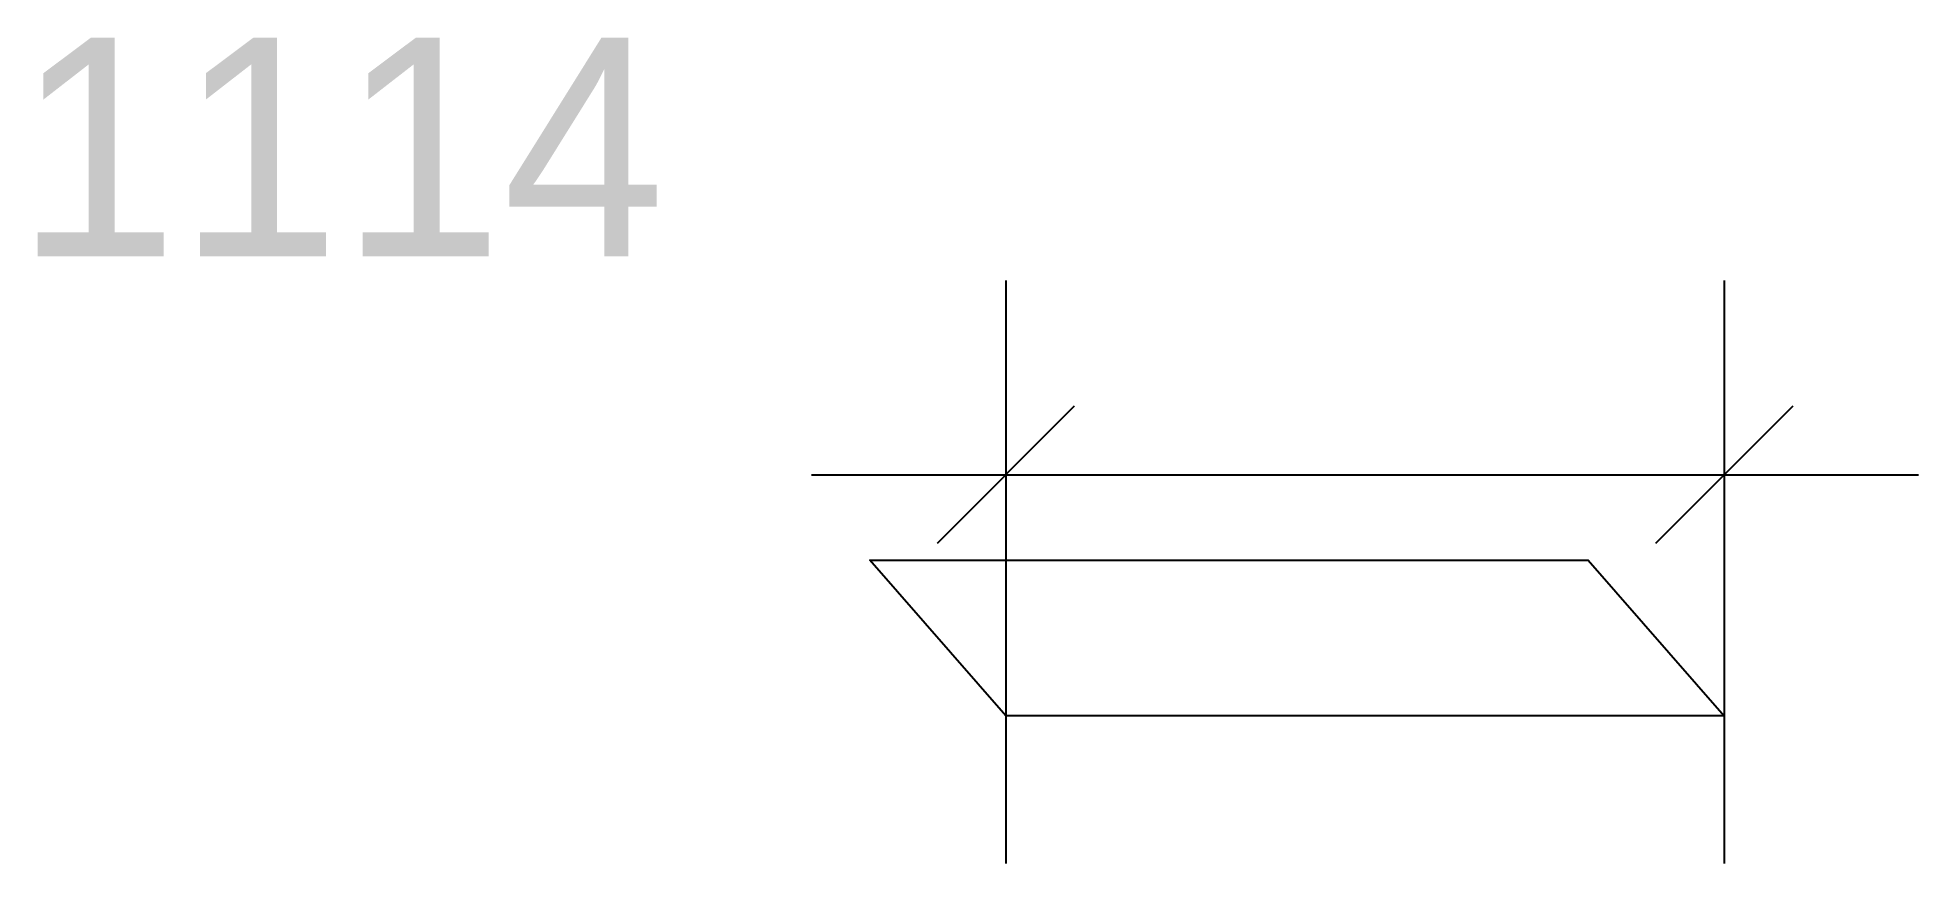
# Model space of a CAD drawing. Header units: millimetres. Extents: x -86 to 108, y -15 to 70.
import ezdxf
from ezdxf.enums import TextEntityAlignment as Align

# ---------------------------------------------------------------- set-up
doc = ezdxf.new("R2010")
doc.units = ezdxf.units.MM
for name, color, linetype in [('CONTOUR', 7, 'CONTINUOUS'), ('DIMLINES', 7, 'CONTINUOUS'), ('DIMLINESTEXT', 7, 'CONTINUOUS')]:
    doc.layers.add(name, color=color, linetype=linetype)

msp = doc.modelspace()

# ---------------------------------------------------------------- linework, layer by layer
at = {"layer": 'CONTOUR', "color": 0, "linetype": '0'}
msp.add_lwpolyline([(88.007, 0), (14.003, 0), (0, 16), (74.003, 16), (88.007, 0)], dxfattribs=at)
at = {"layer": 'DIMLINES', "color": 0}
for p, q in [((14.003, 44.801), (14.003, -15.199)), ((88.007, 44.801), (88.007, -15.199)), ((21.074, 31.872), (6.932, 17.73)), ((95.078, 31.872), (80.936, 17.73)), ((-5.997, 24.801), (108.007, 24.801))]:
    msp.add_line(p, q, dxfattribs=at)

# ---------------------------------------------------------------- texts
at = {"layer": 'DIMLINESTEXT'}
msp.add_text('1114', height=22.5, rotation=360, dxfattribs=at).set_placement((-87.992, 69.801), align=Align.TOP_LEFT)

doc.saveas('drawing.dxf')
